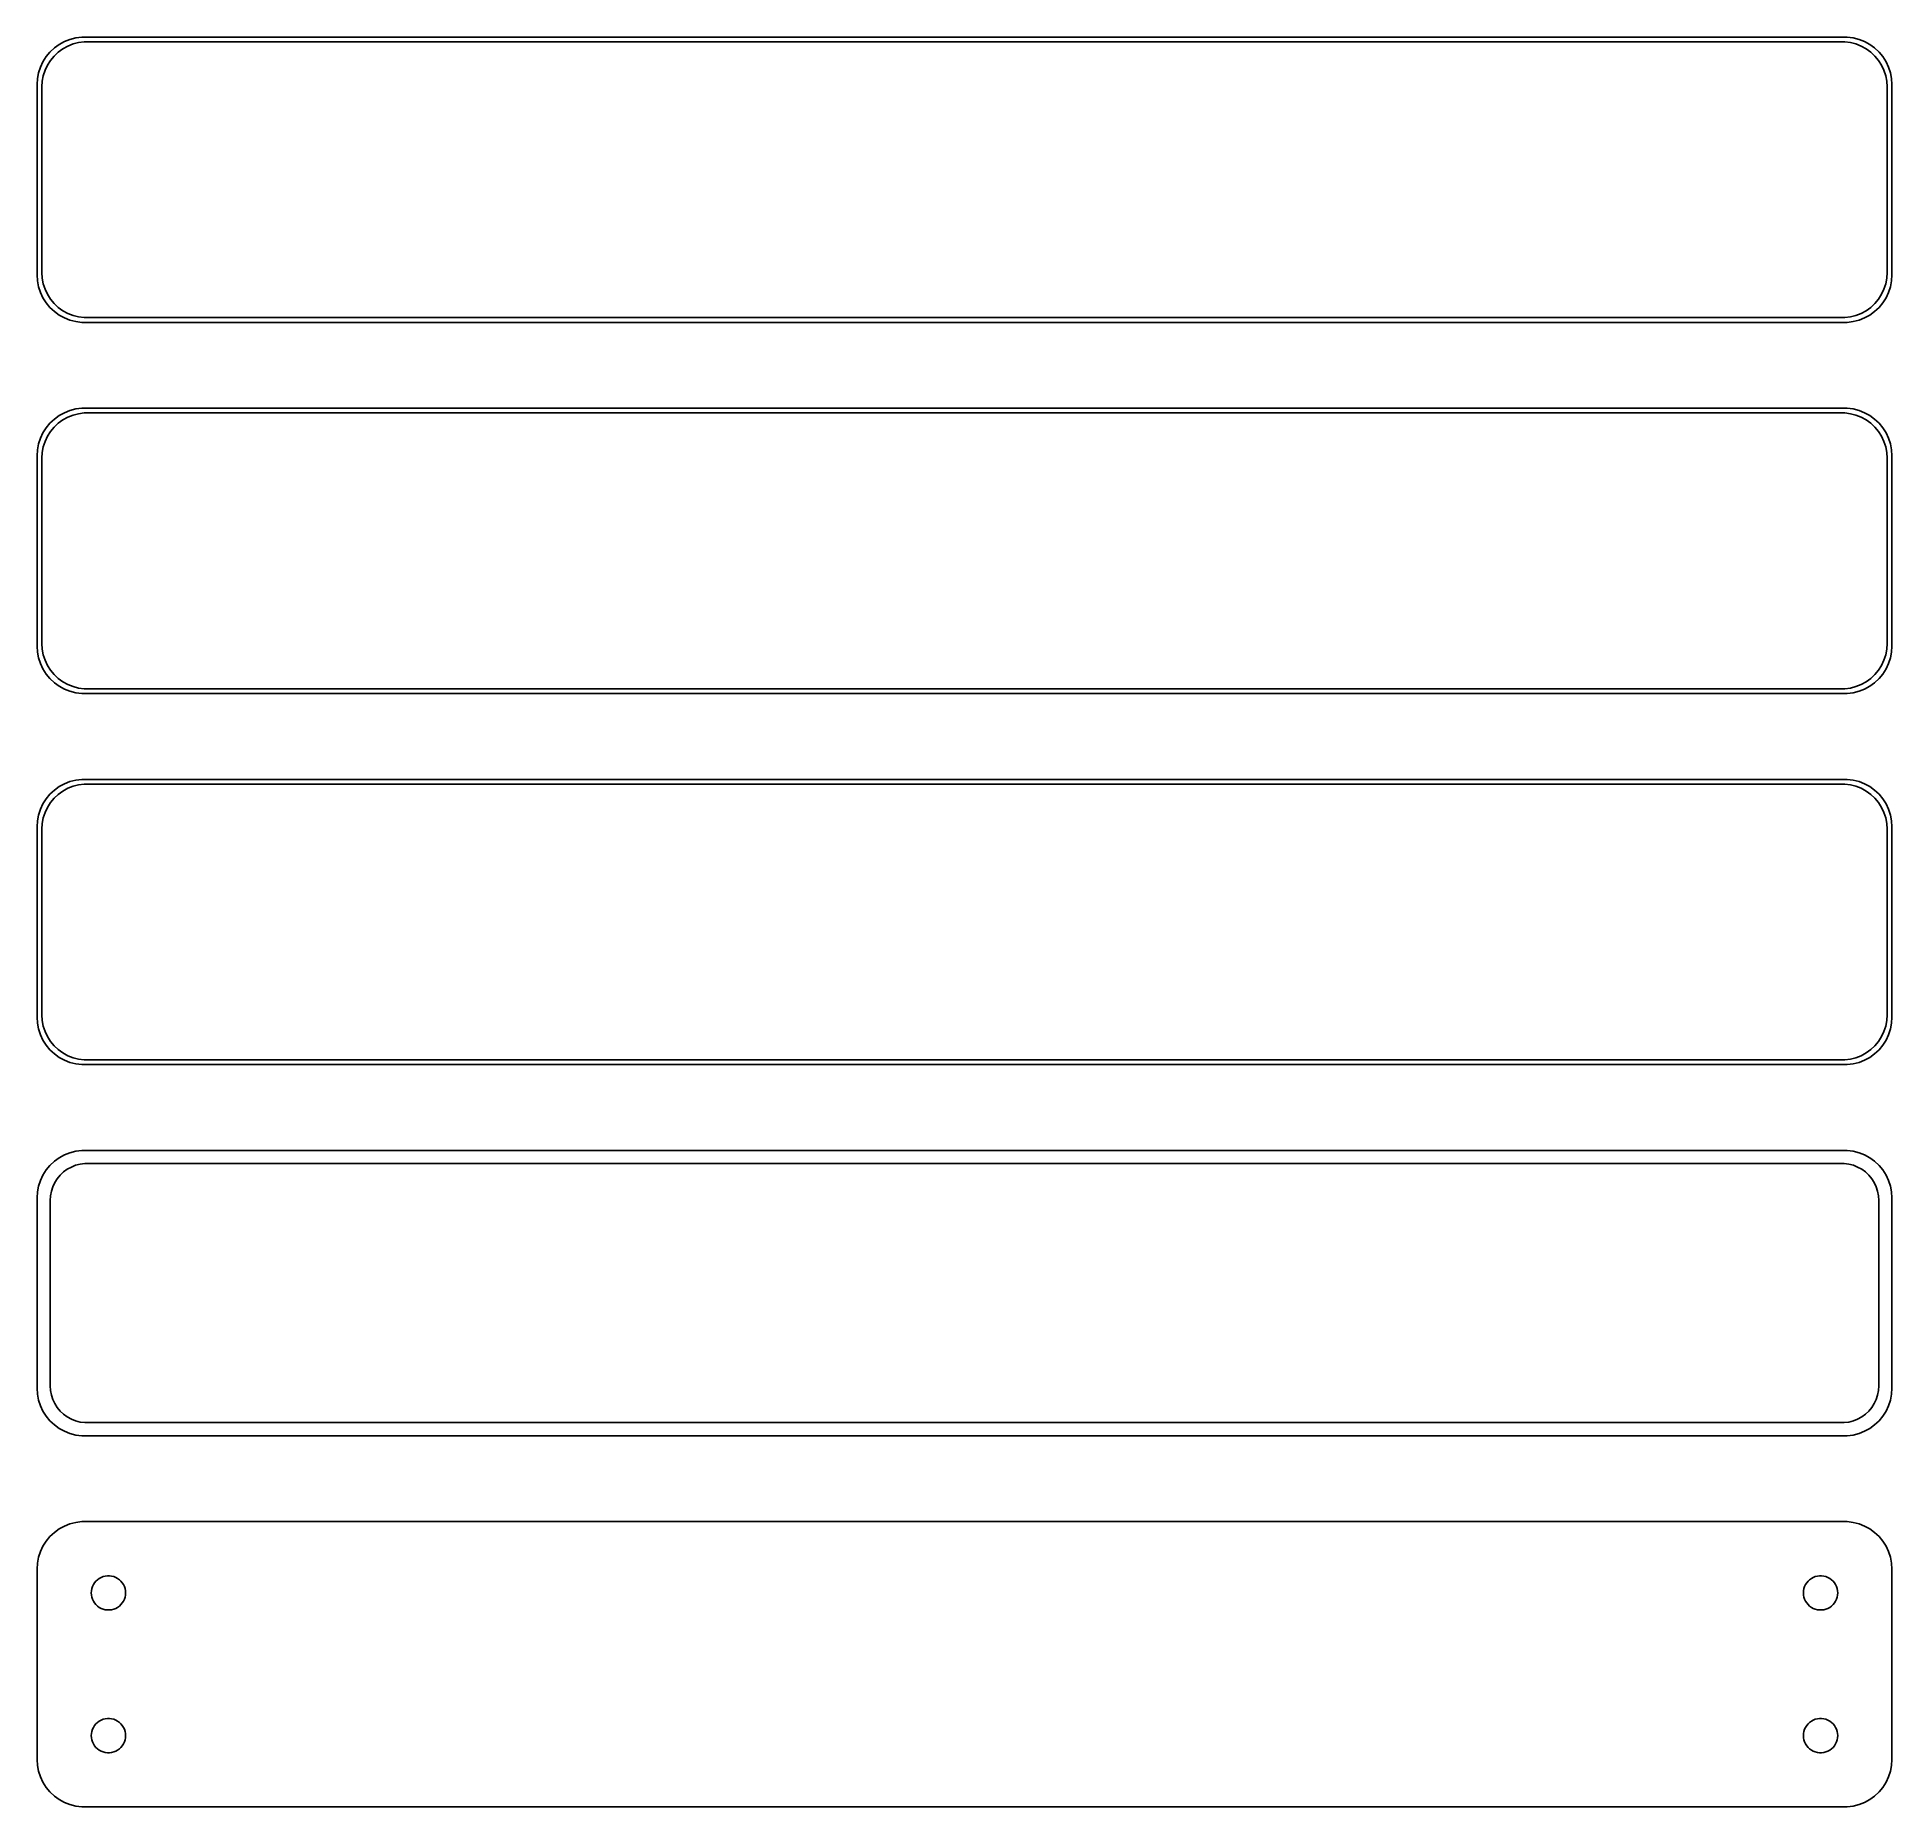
# Model space of a CAD drawing. Header units: metres. Extents: x -98 to 98, y 141 to 327.
import ezdxf

# ---------------------------------------------------------------- set-up
doc = ezdxf.new("R2010")
doc.units = ezdxf.units.M

msp = doc.modelspace()

# ---------------------------------------------------------------- linework, layer by layer
for p, q in [((-95.6871, 325.853), (-96.1448, 325.423)), ((-95.1791, 326.222), (-95.6871, 325.853)), ((-95.2778, 325.41), (-94.7952, 325.761)), ((-94.6289, 326.524), (-95.1791, 326.222)), ((-94.7952, 325.761), (-94.2724, 326.048)), ((-94.0451, 326.755), (-94.6289, 326.524)), ((-94.2724, 326.048), (-93.7178, 326.268)), ((-93.4369, 326.911), (-94.0451, 326.755)), ((-93.7178, 326.268), (-93.1401, 326.416)), ((-92.8139, 326.99), (-93.4369, 326.911)), ((-93.1401, 326.416), (-92.5482, 326.491)), ((92.8139, 326.99), (-92.8139, 326.99)), ((-92.5482, 326.491), (92.5482, 326.491)), ((92.5482, 326.491), (93.1401, 326.416)), ((93.4369, 326.911), (92.8139, 326.99)), ((93.1401, 326.416), (93.7178, 326.268)), ((94.0451, 326.755), (93.4369, 326.911)), ((93.7178, 326.268), (94.2724, 326.048)), ((94.6289, 326.524), (94.0451, 326.755)), ((94.2724, 326.048), (94.7952, 325.761)), ((95.1791, 326.222), (94.6289, 326.524)), ((94.7952, 325.761), (95.2778, 325.41)), ((95.6871, 325.853), (95.1791, 326.222)), ((96.1448, 325.423), (95.6871, 325.853)), ((-97.1489, 323.841), (-97.3429, 323.243)), ((-96.8815, 324.409), (-97.1489, 323.841)), ((-96.5451, 324.939), (-96.8815, 324.409)), ((-96.6664, 323.499), (-96.4125, 324.038)), ((-96.1448, 325.423), (-96.5451, 324.939)), ((-96.4125, 324.038), (-96.0928, 324.542)), ((-96.0928, 324.542), (-95.7126, 325.002)), ((-95.7126, 325.002), (-95.2778, 325.41)), ((95.2778, 325.41), (95.7126, 325.002)), ((95.7126, 325.002), (96.0928, 324.542)), ((96.0928, 324.542), (96.4125, 324.038)), ((96.5451, 324.939), (96.1448, 325.423)), ((96.4125, 324.038), (96.6664, 323.499)), ((96.8815, 324.409), (96.5451, 324.939)), ((97.1489, 323.841), (96.8815, 324.409)), ((97.3429, 323.243), (97.1489, 323.841)), ((-97.4606, 322.627), (-97.5, 322)), ((-97.5, 322), (-97.5, 302)), ((-97.3429, 323.243), (-97.4606, 322.627)), ((-97, 321.75), (-96.9625, 322.345)), ((-97, 302.25), (-97, 321.75)), ((-96.9625, 322.345), (-96.8508, 322.931)), ((-96.8508, 322.931), (-96.6664, 323.499)), ((96.6664, 323.499), (96.8508, 322.931)), ((96.8508, 322.931), (96.9625, 322.345)), ((96.9625, 322.345), (97, 321.75)), ((97, 321.75), (97, 302.25)), ((97.4606, 322.627), (97.3429, 323.243)), ((97.5, 322), (97.4606, 322.627)), ((97.5, 302), (97.5, 322)), ((-96.9625, 301.655), (-97, 302.25)), ((97, 302.25), (96.9625, 301.655)), ((-97.5, 302), (-97.4606, 301.373)), ((-97.4606, 301.373), (-97.3429, 300.757)), ((-97.3429, 300.757), (-97.1489, 300.159)), ((-96.8508, 301.069), (-96.9625, 301.655)), ((-96.6664, 300.501), (-96.8508, 301.069)), ((-96.4125, 299.962), (-96.6664, 300.501)), ((96.6664, 300.501), (96.4125, 299.962)), ((96.8508, 301.069), (96.6664, 300.501)), ((96.9625, 301.655), (96.8508, 301.069)), ((97.1489, 300.159), (97.3429, 300.757)), ((97.3429, 300.757), (97.4606, 301.373)), ((97.4606, 301.373), (97.5, 302)), ((-97.1489, 300.159), (-96.8815, 299.591)), ((-96.8815, 299.591), (-96.5451, 299.061)), ((-96.5451, 299.061), (-96.1448, 298.577)), ((-96.0928, 299.458), (-96.4125, 299.962)), ((-96.1448, 298.577), (-95.6871, 298.147)), ((-95.7126, 298.998), (-96.0928, 299.458)), ((-95.2778, 298.59), (-95.7126, 298.998)), ((-94.7952, 298.239), (-95.2778, 298.59)), ((95.2778, 298.59), (94.7952, 298.239)), ((95.7126, 298.998), (95.2778, 298.59)), ((95.6871, 298.147), (96.1448, 298.577)), ((96.0928, 299.458), (95.7126, 298.998)), ((96.4125, 299.962), (96.0928, 299.458)), ((96.1448, 298.577), (96.5451, 299.061)), ((96.5451, 299.061), (96.8815, 299.591)), ((96.8815, 299.591), (97.1489, 300.159)), ((-95.6871, 298.147), (-95.1791, 297.778)), ((-95.1791, 297.778), (-94.6289, 297.476)), ((-94.2724, 297.952), (-94.7952, 298.239)), ((-94.6289, 297.476), (-94.0451, 297.245)), ((-93.7178, 297.732), (-94.2724, 297.952)), ((-94.0451, 297.245), (-93.4369, 297.089)), ((-93.1401, 297.584), (-93.7178, 297.732)), ((-93.4369, 297.089), (-92.8139, 297.01)), ((-92.5482, 297.509), (-93.1401, 297.584)), ((-92.8139, 297.01), (92.8139, 297.01)), ((92.5482, 297.509), (-92.5482, 297.509)), ((93.1401, 297.584), (92.5482, 297.509)), ((92.8139, 297.01), (93.4369, 297.089)), ((93.7178, 297.732), (93.1401, 297.584)), ((93.4369, 297.089), (94.0451, 297.245)), ((94.2724, 297.952), (93.7178, 297.732)), ((94.0451, 297.245), (94.6289, 297.476)), ((94.7952, 298.239), (94.2724, 297.952)), ((94.6289, 297.476), (95.1791, 297.778)), ((95.1791, 297.778), (95.6871, 298.147)), ((-95.6871, 286.853), (-96.1448, 286.423)), ((-95.1791, 287.222), (-95.6871, 286.853)), ((-95.2778, 286.41), (-94.7952, 286.761)), ((-94.6289, 287.524), (-95.1791, 287.222)), ((-94.7952, 286.761), (-94.2724, 287.048)), ((-94.0451, 287.755), (-94.6289, 287.524)), ((-94.2724, 287.048), (-93.7178, 287.268)), ((-93.4369, 287.911), (-94.0451, 287.755)), ((-93.7178, 287.268), (-93.1401, 287.416)), ((-92.8139, 287.99), (-93.4369, 287.911)), ((-93.1401, 287.416), (-92.5482, 287.491)), ((92.8139, 287.99), (-92.8139, 287.99)), ((-92.5482, 287.491), (92.5482, 287.491)), ((92.5482, 287.491), (93.1401, 287.416)), ((93.4369, 287.911), (92.8139, 287.99)), ((93.1401, 287.416), (93.7178, 287.268)), ((94.0451, 287.755), (93.4369, 287.911)), ((93.7178, 287.268), (94.2724, 287.048)), ((94.6289, 287.524), (94.0451, 287.755)), ((94.2724, 287.048), (94.7952, 286.761)), ((95.1791, 287.222), (94.6289, 287.524)), ((94.7952, 286.761), (95.2778, 286.41)), ((95.6871, 286.853), (95.1791, 287.222)), ((96.1448, 286.423), (95.6871, 286.853)), ((-97.1489, 284.841), (-97.3429, 284.243)), ((-96.8815, 285.409), (-97.1489, 284.841)), ((-96.5451, 285.939), (-96.8815, 285.409)), ((-96.6664, 284.499), (-96.4125, 285.038)), ((-96.1448, 286.423), (-96.5451, 285.939)), ((-96.4125, 285.038), (-96.0928, 285.542)), ((-96.0928, 285.542), (-95.7126, 286.002)), ((-95.7126, 286.002), (-95.2778, 286.41)), ((95.2778, 286.41), (95.7126, 286.002)), ((95.7126, 286.002), (96.0928, 285.542)), ((96.0928, 285.542), (96.4125, 285.038)), ((96.5451, 285.939), (96.1448, 286.423)), ((96.4125, 285.038), (96.6664, 284.499)), ((96.8815, 285.409), (96.5451, 285.939)), ((97.1489, 284.841), (96.8815, 285.409)), ((97.3429, 284.243), (97.1489, 284.841)), ((-97.4606, 283.627), (-97.5, 283)), ((-97.5, 283), (-97.5, 263)), ((-97.3429, 284.243), (-97.4606, 283.627)), ((-97, 282.75), (-96.9625, 283.345)), ((-97, 263.25), (-97, 282.75)), ((-96.9625, 283.345), (-96.8508, 283.931)), ((-96.8508, 283.931), (-96.6664, 284.499)), ((96.6664, 284.499), (96.8508, 283.931)), ((96.8508, 283.931), (96.9625, 283.345)), ((96.9625, 283.345), (97, 282.75)), ((97, 282.75), (97, 263.25)), ((97.4606, 283.627), (97.3429, 284.243)), ((97.5, 283), (97.4606, 283.627)), ((97.5, 263), (97.5, 283)), ((-96.9625, 262.655), (-97, 263.25)), ((97, 263.25), (96.9625, 262.655)), ((-97.5, 263), (-97.4606, 262.373)), ((-97.4606, 262.373), (-97.3429, 261.757)), ((-97.3429, 261.757), (-97.1489, 261.159)), ((-96.8508, 262.069), (-96.9625, 262.655)), ((-96.6664, 261.501), (-96.8508, 262.069)), ((-96.4125, 260.962), (-96.6664, 261.501)), ((96.6664, 261.501), (96.4125, 260.962)), ((96.8508, 262.069), (96.6664, 261.501)), ((96.9625, 262.655), (96.8508, 262.069)), ((97.1489, 261.159), (97.3429, 261.757)), ((97.3429, 261.757), (97.4606, 262.373)), ((97.4606, 262.373), (97.5, 263)), ((-97.1489, 261.159), (-96.8815, 260.591)), ((-96.8815, 260.591), (-96.5451, 260.061)), ((-96.5451, 260.061), (-96.1448, 259.577)), ((-96.0928, 260.458), (-96.4125, 260.962)), ((-96.1448, 259.577), (-95.6871, 259.147)), ((-95.7126, 259.998), (-96.0928, 260.458)), ((-95.2778, 259.59), (-95.7126, 259.998)), ((-94.7952, 259.239), (-95.2778, 259.59)), ((95.2778, 259.59), (94.7952, 259.239)), ((95.7126, 259.998), (95.2778, 259.59)), ((95.6871, 259.147), (96.1448, 259.577)), ((96.0928, 260.458), (95.7126, 259.998)), ((96.4125, 260.962), (96.0928, 260.458)), ((96.1448, 259.577), (96.5451, 260.061)), ((96.5451, 260.061), (96.8815, 260.591)), ((96.8815, 260.591), (97.1489, 261.159)), ((-95.6871, 259.147), (-95.1791, 258.778)), ((-95.1791, 258.778), (-94.6289, 258.476)), ((-94.2724, 258.952), (-94.7952, 259.239)), ((-94.6289, 258.476), (-94.0451, 258.245)), ((-93.7178, 258.732), (-94.2724, 258.952)), ((-94.0451, 258.245), (-93.4369, 258.089)), ((-93.1401, 258.584), (-93.7178, 258.732)), ((-93.4369, 258.089), (-92.8139, 258.01)), ((-92.5482, 258.509), (-93.1401, 258.584)), ((-92.8139, 258.01), (92.8139, 258.01)), ((92.5482, 258.509), (-92.5482, 258.509)), ((93.1401, 258.584), (92.5482, 258.509)), ((92.8139, 258.01), (93.4369, 258.089)), ((93.7178, 258.732), (93.1401, 258.584)), ((93.4369, 258.089), (94.0451, 258.245)), ((94.2724, 258.952), (93.7178, 258.732)), ((94.0451, 258.245), (94.6289, 258.476)), ((94.7952, 259.239), (94.2724, 258.952)), ((94.6289, 258.476), (95.1791, 258.778)), ((95.1791, 258.778), (95.6871, 259.147)), ((-95.6871, 247.853), (-96.1448, 247.423)), ((-95.1791, 248.222), (-95.6871, 247.853)), ((-95.2778, 247.41), (-94.7952, 247.761)), ((-94.6289, 248.524), (-95.1791, 248.222)), ((-94.7952, 247.761), (-94.2724, 248.048)), ((-94.0451, 248.755), (-94.6289, 248.524)), ((-94.2724, 248.048), (-93.7178, 248.268)), ((-93.4369, 248.911), (-94.0451, 248.755)), ((-93.7178, 248.268), (-93.1401, 248.416)), ((-92.8139, 248.99), (-93.4369, 248.911)), ((-93.1401, 248.416), (-92.5482, 248.491)), ((92.8139, 248.99), (-92.8139, 248.99)), ((-92.5482, 248.491), (92.5482, 248.491)), ((92.5482, 248.491), (93.1401, 248.416)), ((93.4369, 248.911), (92.8139, 248.99)), ((93.1401, 248.416), (93.7178, 248.268)), ((94.0451, 248.755), (93.4369, 248.911)), ((93.7178, 248.268), (94.2724, 248.048)), ((94.6289, 248.524), (94.0451, 248.755)), ((94.2724, 248.048), (94.7952, 247.761)), ((95.1791, 248.222), (94.6289, 248.524)), ((94.7952, 247.761), (95.2778, 247.41)), ((95.6871, 247.853), (95.1791, 248.222)), ((96.1448, 247.423), (95.6871, 247.853)), ((-97.1489, 245.841), (-97.3429, 245.243)), ((-96.8815, 246.409), (-97.1489, 245.841)), ((-96.5451, 246.939), (-96.8815, 246.409)), ((-96.6664, 245.499), (-96.4125, 246.038)), ((-96.1448, 247.423), (-96.5451, 246.939)), ((-96.4125, 246.038), (-96.0928, 246.542)), ((-96.0928, 246.542), (-95.7126, 247.002)), ((-95.7126, 247.002), (-95.2778, 247.41)), ((95.2778, 247.41), (95.7126, 247.002)), ((95.7126, 247.002), (96.0928, 246.542)), ((96.0928, 246.542), (96.4125, 246.038)), ((96.5451, 246.939), (96.1448, 247.423)), ((96.4125, 246.038), (96.6664, 245.499)), ((96.8815, 246.409), (96.5451, 246.939)), ((97.1489, 245.841), (96.8815, 246.409)), ((97.3429, 245.243), (97.1489, 245.841)), ((-97.4606, 244.627), (-97.5, 244)), ((-97.5, 244), (-97.5, 224)), ((-97.3429, 245.243), (-97.4606, 244.627)), ((-97, 243.75), (-96.9625, 244.345)), ((-97, 224.25), (-97, 243.75)), ((-96.9625, 244.345), (-96.8508, 244.931)), ((-96.8508, 244.931), (-96.6664, 245.499)), ((96.6664, 245.499), (96.8508, 244.931)), ((96.8508, 244.931), (96.9625, 244.345)), ((96.9625, 244.345), (97, 243.75)), ((97, 243.75), (97, 224.25)), ((97.4606, 244.627), (97.3429, 245.243)), ((97.5, 244), (97.4606, 244.627)), ((97.5, 224), (97.5, 244)), ((-96.9625, 223.655), (-97, 224.25)), ((97, 224.25), (96.9625, 223.655)), ((-97.5, 224), (-97.4606, 223.373)), ((-97.4606, 223.373), (-97.3429, 222.757)), ((-97.3429, 222.757), (-97.1489, 222.159)), ((-96.8508, 223.069), (-96.9625, 223.655)), ((-96.6664, 222.501), (-96.8508, 223.069)), ((-96.4125, 221.962), (-96.6664, 222.501)), ((96.6664, 222.501), (96.4125, 221.962)), ((96.8508, 223.069), (96.6664, 222.501)), ((96.9625, 223.655), (96.8508, 223.069)), ((97.1489, 222.159), (97.3429, 222.757)), ((97.3429, 222.757), (97.4606, 223.373)), ((97.4606, 223.373), (97.5, 224)), ((-97.1489, 222.159), (-96.8815, 221.591)), ((-96.8815, 221.591), (-96.5451, 221.061)), ((-96.5451, 221.061), (-96.1448, 220.577)), ((-96.0928, 221.458), (-96.4125, 221.962)), ((-96.1448, 220.577), (-95.6871, 220.147)), ((-95.7126, 220.998), (-96.0928, 221.458)), ((-95.2778, 220.59), (-95.7126, 220.998)), ((-94.7952, 220.239), (-95.2778, 220.59)), ((95.2778, 220.59), (94.7952, 220.239)), ((95.7126, 220.998), (95.2778, 220.59)), ((95.6871, 220.147), (96.1448, 220.577)), ((96.0928, 221.458), (95.7126, 220.998)), ((96.4125, 221.962), (96.0928, 221.458)), ((96.1448, 220.577), (96.5451, 221.061)), ((96.5451, 221.061), (96.8815, 221.591)), ((96.8815, 221.591), (97.1489, 222.159)), ((-95.6871, 220.147), (-95.1791, 219.778)), ((-95.1791, 219.778), (-94.6289, 219.476)), ((-94.2724, 219.952), (-94.7952, 220.239)), ((-94.6289, 219.476), (-94.0451, 219.245)), ((-93.7178, 219.732), (-94.2724, 219.952)), ((-94.0451, 219.245), (-93.4369, 219.089)), ((-93.1401, 219.584), (-93.7178, 219.732)), ((-93.4369, 219.089), (-92.8139, 219.01)), ((-92.5482, 219.509), (-93.1401, 219.584)), ((-92.8139, 219.01), (92.8139, 219.01)), ((92.5482, 219.509), (-92.5482, 219.509)), ((93.1401, 219.584), (92.5482, 219.509)), ((92.8139, 219.01), (93.4369, 219.089)), ((93.7178, 219.732), (93.1401, 219.584)), ((93.4369, 219.089), (94.0451, 219.245)), ((94.2724, 219.952), (93.7178, 219.732)), ((94.0451, 219.245), (94.6289, 219.476)), ((94.7952, 220.239), (94.2724, 219.952)), ((94.6289, 219.476), (95.1791, 219.778)), ((95.1791, 219.778), (95.6871, 220.147)), ((-95.6871, 208.853), (-96.1448, 208.423)), ((-95.1791, 209.222), (-95.6871, 208.853)), ((-94.6289, 209.524), (-95.1791, 209.222)), ((-94.0451, 209.755), (-94.6289, 209.524)), ((-93.4369, 209.911), (-94.0451, 209.755)), ((-92.8139, 209.99), (-93.4369, 209.911)), ((92.8139, 209.99), (-92.8139, 209.99)), ((93.4369, 209.911), (92.8139, 209.99)), ((94.0451, 209.755), (93.4369, 209.911)), ((94.6289, 209.524), (94.0451, 209.755)), ((95.1791, 209.222), (94.6289, 209.524)), ((95.6871, 208.853), (95.1791, 209.222)), ((96.1448, 208.423), (95.6871, 208.853)), ((-97.1489, 206.841), (-97.3429, 206.243)), ((-96.8815, 207.409), (-97.1489, 206.841)), ((-96.5451, 207.939), (-96.8815, 207.409)), ((-96.1448, 208.423), (-96.5451, 207.939)), ((-95.6408, 206.614), (-95.3805, 207.024)), ((-95.3805, 207.024), (-95.0707, 207.399)), ((-95.0707, 207.399), (-94.7165, 207.731)), ((-94.7165, 207.731), (-94.3234, 208.017)), ((-94.3234, 208.017), (-93.8975, 208.251)), ((-93.8975, 208.251), (-93.4457, 208.43)), ((-93.4457, 208.43), (-92.9751, 208.551)), ((-92.9751, 208.551), (-92.493, 208.612)), ((-92.493, 208.612), (92.493, 208.612)), ((92.493, 208.612), (92.9751, 208.551)), ((92.9751, 208.551), (93.4457, 208.43)), ((93.4457, 208.43), (93.8975, 208.251)), ((93.8975, 208.251), (94.3234, 208.017)), ((94.3234, 208.017), (94.7165, 207.731)), ((94.7165, 207.731), (95.0707, 207.399)), ((95.0707, 207.399), (95.3805, 207.024)), ((95.3805, 207.024), (95.6408, 206.614)), ((96.5451, 207.939), (96.1448, 208.423)), ((96.8815, 207.409), (96.5451, 207.939)), ((97.1489, 206.841), (96.8815, 207.409)), ((97.3429, 206.243), (97.1489, 206.841)), ((-97.4606, 205.627), (-97.5, 205)), ((-97.5, 205), (-97.5, 185)), ((-97.3429, 206.243), (-97.4606, 205.627)), ((-96.1195, 204.75), (-96.089, 205.235)), ((-96.1195, 185.25), (-96.1195, 204.75)), ((-96.089, 205.235), (-95.9979, 205.712)), ((-95.9979, 205.712), (-95.8477, 206.174)), ((-95.8477, 206.174), (-95.6408, 206.614)), ((95.6408, 206.614), (95.8477, 206.174)), ((95.8477, 206.174), (95.9979, 205.712)), ((95.9979, 205.712), (96.089, 205.235)), ((96.089, 205.235), (96.1195, 204.75)), ((96.1195, 204.75), (96.1195, 185.25)), ((97.4606, 205.627), (97.3429, 206.243)), ((97.5, 205), (97.4606, 205.627)), ((97.5, 185), (97.5, 205)), ((-96.089, 184.765), (-96.1195, 185.25)), ((96.1195, 185.25), (96.089, 184.765)), ((-97.5, 185), (-97.4606, 184.373)), ((-97.4606, 184.373), (-97.3429, 183.757)), ((-97.3429, 183.757), (-97.1489, 183.159)), ((-95.9979, 184.288), (-96.089, 184.765)), ((-95.8477, 183.826), (-95.9979, 184.288)), ((-95.6408, 183.386), (-95.8477, 183.826)), ((-95.3805, 182.976), (-95.6408, 183.386)), ((95.6408, 183.386), (95.3805, 182.976)), ((95.8477, 183.826), (95.6408, 183.386)), ((95.9979, 184.288), (95.8477, 183.826)), ((96.089, 184.765), (95.9979, 184.288)), ((97.1489, 183.159), (97.3429, 183.757)), ((97.3429, 183.757), (97.4606, 184.373)), ((97.4606, 184.373), (97.5, 185)), ((-97.1489, 183.159), (-96.8815, 182.591)), ((-96.8815, 182.591), (-96.5451, 182.061)), ((-96.5451, 182.061), (-96.1448, 181.577)), ((-96.1448, 181.577), (-95.6871, 181.147)), ((-95.0707, 182.601), (-95.3805, 182.976)), ((-94.7165, 182.269), (-95.0707, 182.601)), ((-94.3234, 181.983), (-94.7165, 182.269)), ((-93.8975, 181.749), (-94.3234, 181.983)), ((-93.4457, 181.57), (-93.8975, 181.749)), ((-92.9751, 181.449), (-93.4457, 181.57)), ((-92.493, 181.388), (-92.9751, 181.449)), ((92.493, 181.388), (-92.493, 181.388)), ((92.9751, 181.449), (92.493, 181.388)), ((93.4457, 181.57), (92.9751, 181.449)), ((93.8975, 181.749), (93.4457, 181.57)), ((94.3234, 181.983), (93.8975, 181.749)), ((94.7165, 182.269), (94.3234, 181.983)), ((95.0707, 182.601), (94.7165, 182.269)), ((95.3805, 182.976), (95.0707, 182.601)), ((95.6871, 181.147), (96.1448, 181.577)), ((96.1448, 181.577), (96.5451, 182.061)), ((96.5451, 182.061), (96.8815, 182.591)), ((96.8815, 182.591), (97.1489, 183.159)), ((-95.6871, 181.147), (-95.1791, 180.778)), ((-95.1791, 180.778), (-94.6289, 180.476)), ((-94.6289, 180.476), (-94.0451, 180.245)), ((-94.0451, 180.245), (-93.4369, 180.089)), ((-93.4369, 180.089), (-92.8139, 180.01)), ((-92.8139, 180.01), (92.8139, 180.01)), ((92.8139, 180.01), (93.4369, 180.089)), ((93.4369, 180.089), (94.0451, 180.245)), ((94.0451, 180.245), (94.6289, 180.476)), ((94.6289, 180.476), (95.1791, 180.778)), ((95.1791, 180.778), (95.6871, 181.147)), ((-95.6871, 169.853), (-96.1448, 169.423)), ((-95.1791, 170.222), (-95.6871, 169.853)), ((-94.6289, 170.524), (-95.1791, 170.222)), ((-94.0451, 170.755), (-94.6289, 170.524)), ((-93.4369, 170.911), (-94.0451, 170.755)), ((-92.8139, 170.99), (-93.4369, 170.911)), ((92.8139, 170.99), (-92.8139, 170.99)), ((93.4369, 170.911), (92.8139, 170.99)), ((94.0451, 170.755), (93.4369, 170.911)), ((94.6289, 170.524), (94.0451, 170.755)), ((95.1791, 170.222), (94.6289, 170.524)), ((95.6871, 169.853), (95.1791, 170.222)), ((96.1448, 169.423), (95.6871, 169.853)), ((-97.1489, 167.841), (-97.3429, 167.243)), ((-96.8815, 168.409), (-97.1489, 167.841)), ((-96.5451, 168.939), (-96.8815, 168.409)), ((-96.1448, 169.423), (-96.5451, 168.939)), ((96.5451, 168.939), (96.1448, 169.423)), ((96.8815, 168.409), (96.5451, 168.939)), ((97.1489, 167.841), (96.8815, 168.409)), ((97.3429, 167.243), (97.1489, 167.841)), ((-97.4606, 166.627), (-97.5, 166)), ((-97.5, 166), (-97.5, 146)), ((-97.3429, 167.243), (-97.4606, 166.627)), ((97.4606, 166.627), (97.3429, 167.243)), ((97.5, 166), (97.4606, 166.627)), ((97.5, 146), (97.5, 166)), ((-91.7858, 163.726), (-91.7434, 163.948)), ((-91.7434, 163.948), (-91.6736, 164.163)), ((-91.6736, 164.163), (-91.5773, 164.367)), ((-91.5773, 164.367), (-91.4562, 164.558)), ((-91.4562, 164.558), (-91.3121, 164.732)), ((-91.3121, 164.732), (-91.1474, 164.887)), ((-91.1474, 164.887), (-90.9645, 165.02)), ((-90.9645, 165.02), (-90.7664, 165.129)), ((-90.7664, 165.129), (-90.5562, 165.212)), ((-90.5562, 165.212), (-90.3373, 165.268)), ((-90.3373, 165.268), (-90.113, 165.296)), ((-90.113, 165.296), (-89.887, 165.296)), ((-89.887, 165.296), (-89.6627, 165.268)), ((-89.6627, 165.268), (-89.4438, 165.212)), ((-89.4438, 165.212), (-89.2336, 165.129)), ((-89.2336, 165.129), (-89.0355, 165.02)), ((-89.0355, 165.02), (-88.8526, 164.887)), ((-88.8526, 164.887), (-88.6879, 164.732)), ((-88.6879, 164.732), (-88.5438, 164.558)), ((-88.5438, 164.558), (-88.4226, 164.367)), ((-88.4226, 164.367), (-88.3264, 164.163)), ((-88.3264, 164.163), (-88.2565, 163.948)), ((-88.2565, 163.948), (-88.2142, 163.726)), ((88.2142, 163.726), (88.2565, 163.948)), ((88.2565, 163.948), (88.3264, 164.163)), ((88.3264, 164.163), (88.4226, 164.367)), ((88.4226, 164.367), (88.5438, 164.558)), ((88.5438, 164.558), (88.6879, 164.732)), ((88.6879, 164.732), (88.8526, 164.887)), ((88.8526, 164.887), (89.0355, 165.02)), ((89.0355, 165.02), (89.2336, 165.129)), ((89.2336, 165.129), (89.4438, 165.212)), ((89.4438, 165.212), (89.6627, 165.268)), ((89.6627, 165.268), (89.887, 165.296)), ((89.887, 165.296), (90.113, 165.296)), ((90.113, 165.296), (90.3373, 165.268)), ((90.3373, 165.268), (90.5562, 165.212)), ((90.5562, 165.212), (90.7664, 165.129)), ((90.7664, 165.129), (90.9645, 165.02)), ((90.9645, 165.02), (91.1474, 164.887)), ((91.1474, 164.887), (91.3121, 164.732)), ((91.3121, 164.732), (91.4562, 164.558)), ((91.4562, 164.558), (91.5773, 164.367)), ((91.5773, 164.367), (91.6736, 164.163)), ((91.6736, 164.163), (91.7434, 163.948)), ((91.7434, 163.948), (91.7858, 163.726)), ((-91.8, 163.5), (-91.7858, 163.726)), ((-91.7858, 163.274), (-91.8, 163.5)), ((-91.7434, 163.052), (-91.7858, 163.274)), ((-91.6736, 162.837), (-91.7434, 163.052)), ((-91.5773, 162.633), (-91.6736, 162.837)), ((-91.4562, 162.442), (-91.5773, 162.633)), ((-91.3121, 162.268), (-91.4562, 162.442)), ((-91.1474, 162.113), (-91.3121, 162.268)), ((-90.9645, 161.98), (-91.1474, 162.113)), ((-90.7664, 161.871), (-90.9645, 161.98)), ((-90.5562, 161.788), (-90.7664, 161.871)), ((-89.2336, 161.871), (-89.4438, 161.788)), ((-89.0355, 161.98), (-89.2336, 161.871)), ((-88.8526, 162.113), (-89.0355, 161.98)), ((-88.6879, 162.268), (-88.8526, 162.113)), ((-88.5438, 162.442), (-88.6879, 162.268)), ((-88.4226, 162.633), (-88.5438, 162.442)), ((-88.3264, 162.837), (-88.4226, 162.633)), ((-88.2565, 163.052), (-88.3264, 162.837)), ((-88.2142, 163.274), (-88.2565, 163.052)), ((-88.2142, 163.726), (-88.2, 163.5)), ((-88.2, 163.5), (-88.2142, 163.274)), ((88.2, 163.5), (88.2142, 163.726)), ((88.2142, 163.274), (88.2, 163.5)), ((88.2565, 163.052), (88.2142, 163.274)), ((88.3264, 162.837), (88.2565, 163.052)), ((88.4226, 162.633), (88.3264, 162.837)), ((88.5438, 162.442), (88.4226, 162.633)), ((88.6879, 162.268), (88.5438, 162.442)), ((88.8526, 162.113), (88.6879, 162.268)), ((89.0355, 161.98), (88.8526, 162.113)), ((89.2336, 161.871), (89.0355, 161.98)), ((89.4438, 161.788), (89.2336, 161.871)), ((90.7664, 161.871), (90.5562, 161.788)), ((90.9645, 161.98), (90.7664, 161.871)), ((91.1474, 162.113), (90.9645, 161.98)), ((91.3121, 162.268), (91.1474, 162.113)), ((91.4562, 162.442), (91.3121, 162.268)), ((91.5773, 162.633), (91.4562, 162.442)), ((91.6736, 162.837), (91.5773, 162.633)), ((91.7434, 163.052), (91.6736, 162.837)), ((91.7858, 163.274), (91.7434, 163.052)), ((91.7858, 163.726), (91.8, 163.5)), ((91.8, 163.5), (91.7858, 163.274)), ((-90.3373, 161.732), (-90.5562, 161.788)), ((-90.113, 161.704), (-90.3373, 161.732)), ((-89.887, 161.704), (-90.113, 161.704)), ((-89.6627, 161.732), (-89.887, 161.704)), ((-89.4438, 161.788), (-89.6627, 161.732)), ((89.6627, 161.732), (89.4438, 161.788)), ((89.887, 161.704), (89.6627, 161.732)), ((90.113, 161.704), (89.887, 161.704)), ((90.3373, 161.732), (90.113, 161.704)), ((90.5562, 161.788), (90.3373, 161.732)), ((-90.7664, 150.129), (-90.5562, 150.212)), ((-90.5562, 150.212), (-90.3373, 150.268)), ((-90.3373, 150.268), (-90.113, 150.296)), ((-90.113, 150.296), (-89.887, 150.296)), ((-89.887, 150.296), (-89.6627, 150.268)), ((-89.6627, 150.268), (-89.4438, 150.212)), ((-89.4438, 150.212), (-89.2336, 150.129)), ((89.2336, 150.129), (89.4438, 150.212)), ((89.4438, 150.212), (89.6627, 150.268)), ((89.6627, 150.268), (89.887, 150.296)), ((89.887, 150.296), (90.113, 150.296)), ((90.113, 150.296), (90.3373, 150.268)), ((90.3373, 150.268), (90.5562, 150.212)), ((90.5562, 150.212), (90.7664, 150.129)), ((-91.8, 148.5), (-91.7858, 148.726)), ((-91.7858, 148.274), (-91.8, 148.5)), ((-91.7858, 148.726), (-91.7434, 148.948)), ((-91.7434, 148.052), (-91.7858, 148.274)), ((-91.7434, 148.948), (-91.6736, 149.163)), ((-91.6736, 149.163), (-91.5773, 149.367)), ((-91.5773, 149.367), (-91.4562, 149.558)), ((-91.4562, 149.558), (-91.3121, 149.732)), ((-91.3121, 149.732), (-91.1474, 149.887)), ((-91.1474, 149.887), (-90.9645, 150.02)), ((-90.9645, 150.02), (-90.7664, 150.129)), ((-89.2336, 150.129), (-89.0355, 150.02)), ((-89.0355, 150.02), (-88.8526, 149.887)), ((-88.8526, 149.887), (-88.6879, 149.732)), ((-88.6879, 149.732), (-88.5438, 149.558)), ((-88.5438, 149.558), (-88.4226, 149.367)), ((-88.4226, 149.367), (-88.3264, 149.163)), ((-88.3264, 149.163), (-88.2565, 148.948)), ((-88.2565, 148.948), (-88.2142, 148.726)), ((-88.2142, 148.274), (-88.2565, 148.052)), ((-88.2142, 148.726), (-88.2, 148.5)), ((-88.2, 148.5), (-88.2142, 148.274)), ((88.2, 148.5), (88.2142, 148.726)), ((88.2142, 148.274), (88.2, 148.5)), ((88.2142, 148.726), (88.2565, 148.948)), ((88.2565, 148.052), (88.2142, 148.274)), ((88.2565, 148.948), (88.3264, 149.163)), ((88.3264, 149.163), (88.4226, 149.367)), ((88.4226, 149.367), (88.5438, 149.558)), ((88.5438, 149.558), (88.6879, 149.732)), ((88.6879, 149.732), (88.8526, 149.887)), ((88.8526, 149.887), (89.0355, 150.02)), ((89.0355, 150.02), (89.2336, 150.129)), ((90.7664, 150.129), (90.9645, 150.02)), ((90.9645, 150.02), (91.1474, 149.887)), ((91.1474, 149.887), (91.3121, 149.732)), ((91.3121, 149.732), (91.4562, 149.558)), ((91.4562, 149.558), (91.5773, 149.367)), ((91.5773, 149.367), (91.6736, 149.163)), ((91.6736, 149.163), (91.7434, 148.948)), ((91.7434, 148.948), (91.7858, 148.726)), ((91.7858, 148.274), (91.7434, 148.052)), ((91.7858, 148.726), (91.8, 148.5)), ((91.8, 148.5), (91.7858, 148.274)), ((-91.6736, 147.837), (-91.7434, 148.052)), ((-91.5773, 147.633), (-91.6736, 147.837)), ((-91.4562, 147.442), (-91.5773, 147.633)), ((-91.3121, 147.268), (-91.4562, 147.442)), ((-91.1474, 147.113), (-91.3121, 147.268)), ((-90.9645, 146.98), (-91.1474, 147.113)), ((-90.7664, 146.871), (-90.9645, 146.98)), ((-90.5562, 146.788), (-90.7664, 146.871)), ((-90.3373, 146.732), (-90.5562, 146.788)), ((-90.113, 146.704), (-90.3373, 146.732)), ((-89.887, 146.704), (-90.113, 146.704)), ((-89.6627, 146.732), (-89.887, 146.704)), ((-89.4438, 146.788), (-89.6627, 146.732)), ((-89.2336, 146.871), (-89.4438, 146.788)), ((-89.0355, 146.98), (-89.2336, 146.871)), ((-88.8526, 147.113), (-89.0355, 146.98)), ((-88.6879, 147.268), (-88.8526, 147.113)), ((-88.5438, 147.442), (-88.6879, 147.268)), ((-88.4226, 147.633), (-88.5438, 147.442)), ((-88.3264, 147.837), (-88.4226, 147.633)), ((-88.2565, 148.052), (-88.3264, 147.837)), ((88.3264, 147.837), (88.2565, 148.052)), ((88.4226, 147.633), (88.3264, 147.837)), ((88.5438, 147.442), (88.4226, 147.633)), ((88.6879, 147.268), (88.5438, 147.442)), ((88.8526, 147.113), (88.6879, 147.268)), ((89.0355, 146.98), (88.8526, 147.113)), ((89.2336, 146.871), (89.0355, 146.98)), ((89.4438, 146.788), (89.2336, 146.871)), ((89.6627, 146.732), (89.4438, 146.788)), ((89.887, 146.704), (89.6627, 146.732)), ((90.113, 146.704), (89.887, 146.704)), ((90.3373, 146.732), (90.113, 146.704)), ((90.5562, 146.788), (90.3373, 146.732)), ((90.7664, 146.871), (90.5562, 146.788)), ((90.9645, 146.98), (90.7664, 146.871)), ((91.1474, 147.113), (90.9645, 146.98)), ((91.3121, 147.268), (91.1474, 147.113)), ((91.4562, 147.442), (91.3121, 147.268)), ((91.5773, 147.633), (91.4562, 147.442)), ((91.6736, 147.837), (91.5773, 147.633)), ((91.7434, 148.052), (91.6736, 147.837)), ((-97.5, 146), (-97.4606, 145.373)), ((-97.4606, 145.373), (-97.3429, 144.757)), ((-97.3429, 144.757), (-97.1489, 144.159)), ((97.1489, 144.159), (97.3429, 144.757)), ((97.3429, 144.757), (97.4606, 145.373)), ((97.4606, 145.373), (97.5, 146)), ((-97.1489, 144.159), (-96.8815, 143.591)), ((-96.8815, 143.591), (-96.5451, 143.061)), ((-96.5451, 143.061), (-96.1448, 142.577)), ((-96.1448, 142.577), (-95.6871, 142.147)), ((95.6871, 142.147), (96.1448, 142.577)), ((96.1448, 142.577), (96.5451, 143.061)), ((96.5451, 143.061), (96.8815, 143.591)), ((96.8815, 143.591), (97.1489, 144.159)), ((-95.6871, 142.147), (-95.1791, 141.778)), ((-95.1791, 141.778), (-94.6289, 141.476)), ((-94.6289, 141.476), (-94.0451, 141.245)), ((-94.0451, 141.245), (-93.4369, 141.089)), ((-93.4369, 141.089), (-92.8139, 141.01)), ((-92.8139, 141.01), (92.8139, 141.01)), ((92.8139, 141.01), (93.4369, 141.089)), ((93.4369, 141.089), (94.0451, 141.245)), ((94.0451, 141.245), (94.6289, 141.476)), ((94.6289, 141.476), (95.1791, 141.778)), ((95.1791, 141.778), (95.6871, 142.147))]:
    msp.add_line(p, q)

doc.saveas('drawing.dxf')
